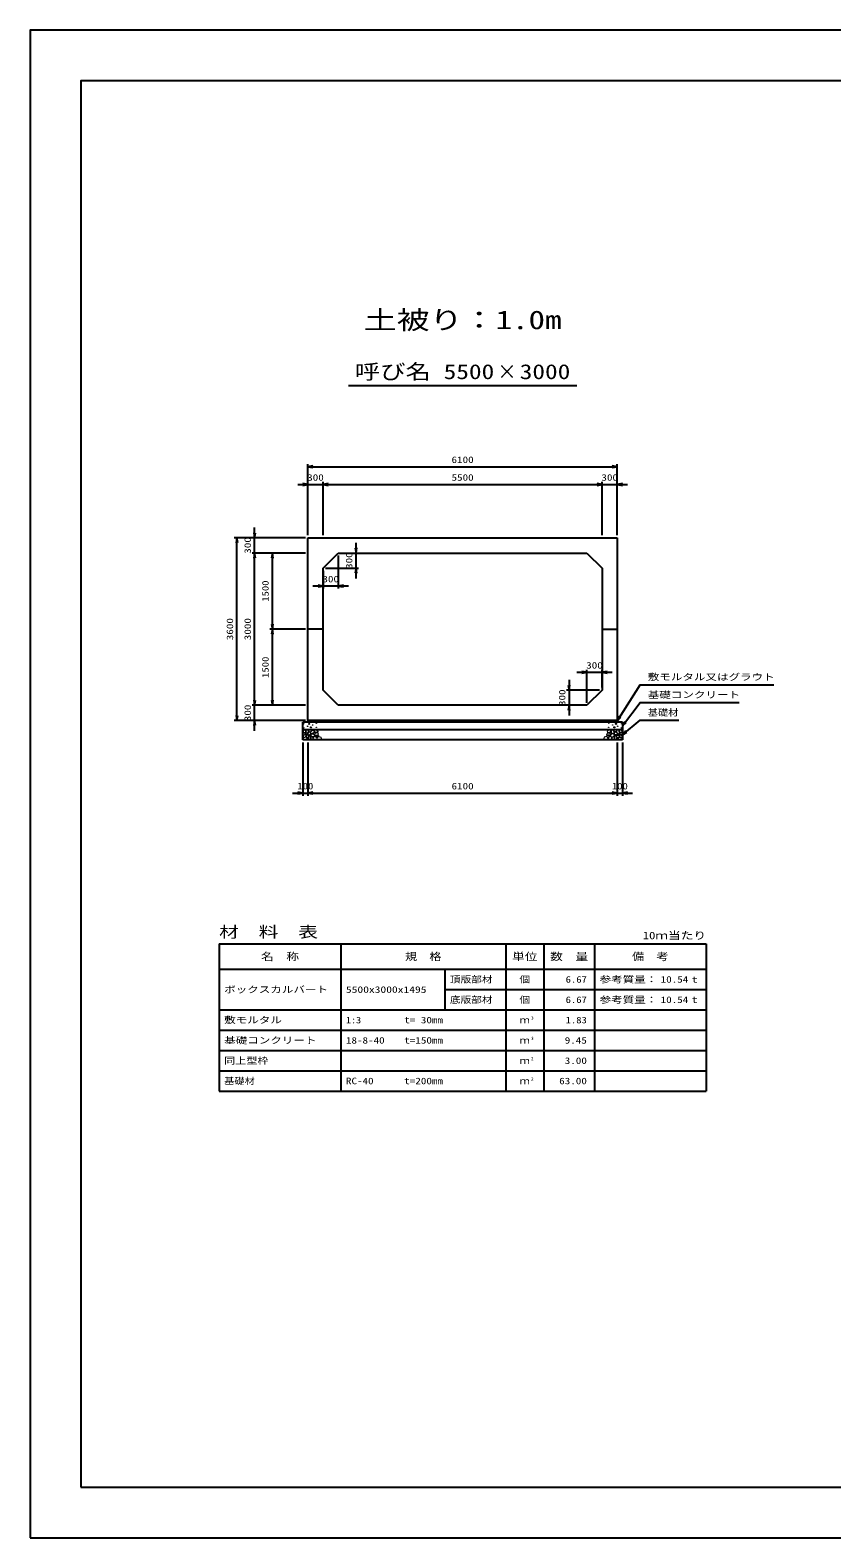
# Model space of a CAD drawing. Units: millimetres at full size. Extents: x 0 to 42050, y 0 to 29700.
# Drawn here: x 0 to 15804, y 0 to 29700 of the extents above; entities that cross this region are included whole.
import ezdxf
from ezdxf.enums import TextEntityAlignment as Align

# ---------------------------------------------------------------- set-up
doc = ezdxf.new("R2010")
doc.units = ezdxf.units.MM
for name, color, linetype, lineweight in [('D-DCR-HCHn', 4, 'Continuous', 9), ('D-MTR-FRAM', 7, 'Continuous', 25), ('D-MTR-LINE', 7, 'Continuous', 25), ('D-STR-DIM', 7, 'Continuous', 25), ('D-STR-STRn', 1, 'Continuous', 25), ('D-STR-TXT', 7, 'Continuous', 25), ('D-TTL', 2, 'Continuous', 25), ('D-TTL-TXT', 7, 'Continuous', 25)]:
    doc.layers.add(name, color=color, linetype=linetype, lineweight=lineweight)
doc.layers.add('D-MTR', color=7, linetype='Continuous')
doc.layers.add('D-MTR-TXT', color=7, linetype='Continuous')
doc.styles.add('ＭＳ ゴシック', font='')
doc.styles.get('ＭＳ ゴシック').set_extended_font_data('MS Gothic')

# ---------------------------------------------------------------- blocks, each defined once
blk = doc.blocks.new('open_arrow')
at = {"color": 0, "linetype": 'Continuous', "lineweight": -2}
blk.add_lwpolyline([(7.5, 1.25), (0, 0), (7.5, -1.25)], dxfattribs=at)

msp = doc.modelspace()

# ---------------------------------------------------------------- linework, layer by layer
at = {"layer": 'D-DCR-HCHn'}
for points in [[(5382.281, 15853.808), (5375.346, 15833.005), (5384.592, 15819.136), (5407.707, 15816.824), (5423.488, 15823.599), (5416.952, 15839.939), (5421.575, 15849.185), (5412.33, 15858.431), (5398.461, 15863.053)], [(5426.155, 15777.009), (5443.277, 15802.692), (5441.137, 15809.112), (5417.594, 15815.533), (5396.192, 15813.393), (5381.21, 15800.551), (5379.07, 15785.57), (5381.21, 15770.588), (5398.332, 15766.308)], [(5434.716, 15723.503), (5449.698, 15729.924), (5453.978, 15751.326), (5445.417, 15766.308), (5430.435, 15770.588), (5411.173, 15768.448), (5389.771, 15759.887), (5379.07, 15747.045), (5379.07, 15732.064), (5385.49, 15723.503), (5411.173, 15725.643)], [(5426.198, 15911.594), (5405.395, 15916.217), (5386.904, 15906.971), (5384.592, 15886.168), (5389.215, 15869.988), (5412.33, 15863.053), (5428.51, 15863.053), (5435.444, 15874.611), (5435.444, 15900.037)], [(5444.69, 15913.906), (5437.756, 15893.102), (5440.067, 15869.988), (5423.887, 15844.562), (5444.69, 15833.005), (5467.805, 15844.562), (5481.673, 15863.053), (5486.296, 15893.102), (5481.673, 15909.283), (5467.805, 15916.217)], [(5449.313, 15833.005), (5437.756, 15823.759), (5442.379, 15816.824), (5458.559, 15816.824), (5465.493, 15819.136), (5470.116, 15828.382), (5463.182, 15835.316)], [(5486.082, 15777.009), (5496.783, 15802.692), (5488.222, 15813.393), (5462.539, 15813.393), (5451.838, 15809.112), (5441.137, 15794.131), (5441.137, 15781.289), (5451.838, 15764.167), (5464.679, 15762.027)], [(5481.801, 15729.924), (5481.801, 15755.606), (5471.1, 15762.027), (5460.399, 15755.606), (5458.259, 15740.625), (5460.399, 15727.783), (5475.381, 15723.503)], [(5483.985, 15858.431), (5472.427, 15830.693), (5481.673, 15819.136), (5509.411, 15819.136), (5520.968, 15823.759), (5532.525, 15839.939), (5532.525, 15853.808), (5520.968, 15872.299), (5507.099, 15874.611)], [(5522.466, 15725.643), (5528.886, 15744.905), (5526.746, 15766.308), (5541.728, 15789.85), (5522.466, 15800.551), (5501.063, 15789.85), (5488.222, 15772.728), (5483.941, 15744.905), (5488.222, 15729.924), (5501.063, 15723.503)], [(5518.185, 15800.551), (5528.886, 15809.112), (5524.606, 15815.533), (5509.624, 15815.533), (5503.204, 15813.393), (5498.923, 15804.832), (5505.344, 15798.411)], [(5539.588, 15727.783), (5558.85, 15723.503), (5575.972, 15732.064), (5578.112, 15751.326), (5575.968, 15774.878), (5552.429, 15782.327), (5537.447, 15778.603), (5531.027, 15762.027), (5531.027, 15738.484)], [(5588.203, 15779.532), (5552.829, 15786.129), (5537.782, 15798.266), (5533.03, 15817.263), (5547.713, 15831.629), (5576.323, 15839.69), (5597.97, 15826.761), (5611.961, 15809.347), (5608.002, 15791.67)], [(5548.447, 15836.214), (5535.689, 15840.569), (5534.425, 15868.678), (5547.512, 15897.359), (5564.448, 15913.536), (5596.403, 15907.032), (5599.133, 15871.913), (5588.816, 15859.876), (5560.739, 15844.301)], [(5579.798, 15845.711), (5581.454, 15839.566), (5587.011, 15835.193), (5599.19, 15833.302), (5610.305, 15839.802), (5620.592, 15849.138), (5629.858, 15857.333), (5629.635, 15863.462), (5623.736, 15868.875), (5609.203, 15870.356), (5596.47, 15864.383), (5587.011, 15855.165), (5582.281, 15850.556)], [(5587.352, 15773.637), (5602.306, 15782.556), (5628.44, 15782.292), (5649.93, 15763.525), (5653.643, 15734.899), (5639.853, 15724.245), (5603.098, 15721.871), (5586.731, 15731.633), (5582.172, 15754.06)], [(5607.012, 15879.601), (5600.964, 15885.086), (5599.897, 15890.792), (5603.414, 15903.305), (5613.71, 15917.61), (5636.004, 15916.105), (5657.571, 15905.811), (5672.195, 15885.597), (5670.021, 15872.456), (5663.02, 15865.716), (5651.769, 15863.215), (5635.511, 15867.483), (5614.289, 15874.481)], [(5668.372, 15811.832), (5673.688, 15816.874), (5680.476, 15825.68), (5682.145, 15833.275), (5678.144, 15847.685), (5664.088, 15858.67), (5643.907, 15857.89), (5616.698, 15843.001), (5607.086, 15830.757), (5610.152, 15816.784), (5619.778, 15810.04), (5628.599, 15809.145), (5642.363, 15809.524), (5655.808, 15811.002)], [(5624.971, 15785.265), (5629.183, 15788.446), (5632.686, 15793.505), (5632.81, 15800.431), (5628.414, 15806.067), (5620.769, 15807.977), (5614.356, 15806.179), (5612.704, 15800.442), (5611.896, 15794.835), (5612.881, 15787.456), (5618.975, 15784.127)], [(5652.597, 15770.331), (5642.895, 15775.079), (5635.89, 15783.822), (5635.719, 15795.084), (5639.942, 15805.627), (5655.189, 15807.625), (5670.054, 15808.018), (5684.481, 15802.512), (5686.849, 15793.273), (5674.54, 15782.195), (5659.555, 15773.15)], [(5684.972, 15722.493), (5669.837, 15724.274), (5659.866, 15729.787), (5655.835, 15742.722), (5655.945, 15754.963), (5665.172, 15771.678), (5683.242, 15782.822), (5710.731, 15778.403), (5732.453, 15770.334), (5737.643, 15746.125), (5733.03, 15728.257), (5711.884, 15722.877)], [(11365.028, 15722.493), (11380.163, 15724.274), (11390.134, 15729.787), (11394.165, 15742.722), (11394.055, 15754.963), (11384.828, 15771.678), (11366.758, 15782.822), (11339.269, 15778.403), (11317.547, 15770.334), (11312.357, 15746.125), (11316.97, 15728.257), (11338.116, 15722.877)], [(11397.403, 15770.331), (11407.105, 15775.079), (11414.11, 15783.822), (11414.281, 15795.084), (11410.058, 15805.627), (11394.811, 15807.625), (11379.946, 15808.018), (11365.519, 15802.512), (11363.151, 15793.273), (11375.46, 15782.195), (11390.445, 15773.15)], [(11381.628, 15811.832), (11376.312, 15816.874), (11369.524, 15825.68), (11367.855, 15833.275), (11371.856, 15847.685), (11385.912, 15858.67), (11406.093, 15857.89), (11433.302, 15843.001), (11442.914, 15830.757), (11439.848, 15816.784), (11430.222, 15810.04), (11421.401, 15809.145), (11407.637, 15809.524), (11394.192, 15811.002)], [(11442.988, 15879.601), (11449.036, 15885.086), (11450.103, 15890.792), (11446.586, 15903.305), (11436.29, 15917.61), (11413.996, 15916.105), (11392.429, 15905.811), (11377.805, 15885.597), (11379.979, 15872.456), (11386.98, 15865.716), (11398.231, 15863.215), (11414.489, 15867.483), (11435.711, 15874.481)], [(11462.648, 15773.637), (11447.694, 15782.556), (11421.56, 15782.292), (11400.07, 15763.525), (11396.357, 15734.899), (11410.147, 15724.245), (11446.902, 15721.871), (11463.269, 15731.633), (11467.828, 15754.06)], [(11425.029, 15785.265), (11420.817, 15788.446), (11417.314, 15793.505), (11417.19, 15800.431), (11421.586, 15806.067), (11429.231, 15807.977), (11435.644, 15806.179), (11437.296, 15800.442), (11438.104, 15794.835), (11437.119, 15787.456), (11431.025, 15784.127)], [(11470.202, 15845.711), (11468.546, 15839.566), (11462.989, 15835.193), (11450.81, 15833.302), (11439.695, 15839.802), (11429.408, 15849.138), (11420.142, 15857.333), (11420.365, 15863.462), (11426.264, 15868.875), (11440.797, 15870.356), (11453.53, 15864.383), (11462.989, 15855.165), (11467.719, 15850.556)], [(11461.797, 15779.532), (11497.171, 15786.129), (11512.218, 15798.266), (11516.97, 15817.263), (11502.287, 15831.629), (11473.677, 15839.69), (11452.03, 15826.761), (11438.039, 15809.347), (11441.998, 15791.67)], [(11501.553, 15836.214), (11514.311, 15840.569), (11515.575, 15868.678), (11502.488, 15897.359), (11485.552, 15913.536), (11453.597, 15907.032), (11450.867, 15871.913), (11461.184, 15859.876), (11489.261, 15844.301)], [(11510.412, 15727.783), (11491.15, 15723.503), (11474.028, 15732.064), (11471.888, 15751.326), (11474.032, 15774.878), (11497.571, 15782.327), (11512.553, 15778.603), (11518.973, 15762.027), (11518.973, 15738.484)], [(11527.534, 15725.643), (11521.114, 15744.905), (11523.254, 15766.308), (11508.272, 15789.85), (11527.534, 15800.551), (11548.937, 15789.85), (11561.778, 15772.728), (11566.059, 15744.905), (11561.778, 15729.924), (11548.937, 15723.503)], [(11566.015, 15858.431), (11577.573, 15830.693), (11568.327, 15819.136), (11540.589, 15819.136), (11529.032, 15823.759), (11517.475, 15839.939), (11517.475, 15853.808), (11529.032, 15872.299), (11542.901, 15874.611)], [(11531.815, 15800.551), (11521.114, 15809.112), (11525.394, 15815.533), (11540.376, 15815.533), (11546.796, 15813.393), (11551.077, 15804.832), (11544.656, 15798.411)], [(11563.918, 15777.009), (11553.217, 15802.692), (11561.778, 15813.393), (11587.461, 15813.393), (11598.162, 15809.112), (11608.863, 15794.131), (11608.863, 15781.289), (11598.162, 15764.167), (11585.321, 15762.027)], [(11605.31, 15913.906), (11612.244, 15893.102), (11609.933, 15869.988), (11626.113, 15844.562), (11605.31, 15833.005), (11582.195, 15844.562), (11568.327, 15863.053), (11563.704, 15893.102), (11568.327, 15909.283), (11582.195, 15916.217)], [(11568.199, 15729.924), (11568.199, 15755.606), (11578.9, 15762.027), (11589.601, 15755.606), (11591.741, 15740.625), (11589.601, 15727.783), (11574.619, 15723.503)], [(11600.687, 15833.005), (11612.244, 15823.759), (11607.621, 15816.824), (11591.441, 15816.824), (11584.507, 15819.136), (11579.884, 15828.382), (11586.818, 15835.316)], [(11615.284, 15723.503), (11600.302, 15729.924), (11596.022, 15751.326), (11604.583, 15766.308), (11619.565, 15770.588), (11638.827, 15768.448), (11660.229, 15759.887), (11670.93, 15747.045), (11670.93, 15732.064), (11664.51, 15723.503), (11638.827, 15725.643)], [(11623.845, 15777.009), (11606.723, 15802.692), (11608.863, 15809.112), (11632.406, 15815.533), (11653.808, 15813.393), (11668.79, 15800.551), (11670.93, 15785.57), (11668.79, 15770.588), (11651.668, 15766.308)], [(11623.802, 15911.594), (11644.605, 15916.217), (11663.096, 15906.971), (11665.408, 15886.168), (11660.785, 15869.988), (11637.67, 15863.053), (11621.49, 15863.053), (11614.556, 15874.611), (11614.556, 15900.037)], [(11667.719, 15853.808), (11674.654, 15833.005), (11665.408, 15819.136), (11642.293, 15816.824), (11626.512, 15823.599), (11633.048, 15839.939), (11628.425, 15849.185), (11637.67, 15858.431), (11651.539, 15863.053)]]:
    msp.add_lwpolyline(points, close=True, dxfattribs=at)
for points in [[(5518.432, 15918.547), (5501.093, 15916.446), (5489.258, 15908.701), (5489.626, 15889.819), (5495.514, 15876.087), (5510.025, 15876.185), (5530.107, 15879.153), (5539.799, 15893.689), (5549.082, 15903.492), (5551.884, 15914.345), (5539.099, 15918.547), (5518.082, 15918.547)], [(11531.568, 15918.547), (11548.907, 15916.446), (11560.742, 15908.701), (11560.374, 15889.819), (11554.486, 15876.087), (11539.975, 15876.185), (11519.893, 15879.153), (11510.201, 15893.689), (11500.918, 15903.492), (11498.116, 15914.345), (11510.901, 15918.547), (11531.918, 15918.547)]]:
    msp.add_lwpolyline(points, dxfattribs=at)
for centre, radius in [((5391.091, 16036.145), 4.5), ((5500.004, 16036.145), 11.25), ((5642.197, 16045.221), 4.5), ((11407.803, 16045.221), 4.5), ((11549.996, 16036.145), 11.25), ((11658.909, 16036.145), 4.5), ((5392.803, 15955.879), 4.5), ((5468.437, 15988.641), 4.5), ((5534.996, 15964.955), 11.25), ((5566.563, 16012.459), 4.5), ((5643.909, 15964.955), 4.5), ((11406.091, 15964.955), 4.5), ((11483.437, 16012.459), 4.5), ((11515.004, 15964.955), 11.25), ((11581.563, 15988.641), 4.5), ((11657.197, 15955.879), 4.5)]:
    msp.add_circle(centre, radius, dxfattribs=at)
at = {"layer": 'D-MTR-FRAM'}
for p, q in [((3725, 11700), (13325, 11700)), ((3725, 11700), (3725, 8800)), ((13325, 11700), (13325, 8800)), ((3725, 8800), (13325, 8800))]:
    msp.add_line(p, q, dxfattribs=at)
at = {"layer": 'D-MTR-LINE'}
for p, q in [((6125, 11700), (6125, 8800)), ((9375, 11700), (9375, 8800)), ((10125, 11700), (10125, 8800)), ((11125, 11700), (11125, 8800)), ((3725, 11200), (13325, 11200)), ((8175, 11200), (8175, 10400)), ((8175, 10800), (13325, 10800)), ((3725, 10400), (13325, 10400)), ((3725, 10000), (13325, 10000)), ((3725, 9600), (13325, 9600)), ((3725, 9200), (13325, 9200))]:
    msp.add_line(p, q, dxfattribs=at)
at = {"layer": 'D-STR-DIM'}
for p, q in [((5475, 19750), (5475, 21150)), ((5475, 21100), (11575, 21100)), ((11575, 19750), (11575, 21150)), ((5475, 19750), (5475, 20800)), ((5775, 19750), (5775, 20800)), ((5775, 19750), (5775, 20800)), ((11275, 19750), (11275, 20800)), ((11275, 19750), (11275, 20800)), ((11575, 19750), (11575, 20800)), ((5275, 20750), (5975, 20750)), ((5775, 20750), (11275, 20750)), ((11075, 20750), (11775, 20750)), ((4425, 19200), (4425, 19900)), ((5425, 19700), (4025, 19700)), ((4075, 16100), (4075, 19700)), ((5425, 19700), (4375, 19700)), ((5425, 19400), (4375, 19400)), ((5425, 19400), (4375, 19400)), ((4425, 16400), (4425, 19400)), ((5425, 19400), (4725, 19400)), ((4775, 17900), (4775, 19400)), ((6075, 19350), (6075, 18700)), ((6125, 19400), (6475, 19400)), ((6425, 18900), (6425, 19600)), ((5775, 19050), (5775, 18700)), ((5825, 19100), (6475, 19100)), ((6275, 18750), (5575, 18750)), ((5425, 17900), (4725, 17900)), ((5425, 17900), (4725, 17900)), ((4775, 16400), (4775, 17900)), ((10775, 17050), (11475, 17050)), ((10975, 16450), (10975, 17100)), ((11275, 16750), (11275, 17100)), ((11225, 16700), (10575, 16700)), ((10625, 16900), (10625, 16200)), ((5425, 16400), (4375, 16400)), ((5425, 16400), (4375, 16400)), ((4425, 15900), (4425, 16600)), ((5425, 16400), (4725, 16400)), ((10925, 16400), (10575, 16400)), ((5425, 16100), (4025, 16100)), ((5425, 16100), (4375, 16100)), ((5375, 15670), (5375, 14620)), ((5475, 15670), (5475, 14620)), ((5475, 15670), (5475, 14620)), ((11575, 15670), (11575, 14620)), ((11575, 15670), (11575, 14620)), ((11675, 15670), (11675, 14620)), ((5175, 14670), (5675, 14670)), ((5475, 14670), (11575, 14670)), ((11375, 14670), (11875, 14670))]:
    msp.add_line(p, q, dxfattribs=at)
at = {"layer": 'D-STR-STRn'}
for p, q in [((5475, 19700), (11575, 19700)), ((5475, 16100), (5475, 19700)), ((11575, 19700), (11575, 16100)), ((5775, 19100), (6075, 19400)), ((6075, 19400), (10975, 19400)), ((10975, 19400), (11275, 19100)), ((5775, 16700), (5775, 19100)), ((11275, 19100), (11275, 16700)), ((5775, 17900), (5475, 17900)), ((11275, 17900), (11575, 17900)), ((6075, 16400), (5775, 16700)), ((11275, 16700), (10975, 16400)), ((10975, 16400), (6075, 16400)), ((11675, 16070), (5375, 16070)), ((5375, 15720), (5375, 16070)), ((11575, 16100), (5475, 16100)), ((5475, 16100), (5475, 16070)), ((11575, 16100), (11575, 16070)), ((11675, 16070), (11675, 15720)), ((11675, 15920), (5375, 15920)), ((11675, 15720), (5375, 15720))]:
    msp.add_line(p, q, dxfattribs=at)
at = {"layer": 'D-STR-TXT'}
for points in [[(11575, 16090), (12025, 16805), (12125, 16805), (14658.756, 16805)], [(11675, 15995), (12025, 16455), (12125, 16455), (13976.523, 16455)], [(11675, 15820), (12025, 16105), (12125, 16105), (12789.721, 16105)]]:
    msp.add_lwpolyline(points, dxfattribs=at)
at = {"layer": 'D-TTL'}
for points in [[(0, 0), (42050, 0), (42050, 29700), (0, 29700)], [(1000, 1000), (41050, 1000), (41050, 28700), (1000, 28700)]]:
    msp.add_lwpolyline(points, close=True, dxfattribs=at)
at = {"layer": 'D-TTL-TXT'}
msp.add_line((6275, 22700), (10775, 22700), dxfattribs=at)

# ---------------------------------------------------------------- block references
at = {"layer": 'D-STR-DIM', "xscale": 13.3, "yscale": 13.3}
for p in [(5475, 21100), (5775, 20750), (5775, 20750), (11575, 20750), (6075, 18750), (11275, 17050), (5475, 14670), (5475, 14670), (11675, 14670)]:
    msp.add_blockref('open_arrow', p, dxfattribs=at)
for p, rotation in [((11575, 21100), 180), ((5475, 20750), 180), ((11275, 20750), 180), ((11275, 20750), 180), ((4075, 19700), 270), ((4425, 19700), 90), ((4425, 19400), 270), ((4425, 19400), 270), ((4775, 19400), 270), ((6425, 19400), 90), ((6425, 19100), 270), ((5775, 18750), 180), ((4775, 17900), 90), ((4775, 17900), 270), ((10975, 17050), 180), ((10625, 16700), 90), ((4425, 16400), 90), ((4425, 16400), 90), ((4775, 16400), 90), ((10625, 16400), 270), ((4075, 16100), 90), ((4425, 16100), 270), ((5375, 14670), 180), ((11575, 14670), 180), ((11575, 14670), 180)]:
    msp.add_blockref('open_arrow', p, dxfattribs=dict(at, rotation=rotation))
at = {"layer": 'D-STR-TXT', "xscale": 13.3, "yscale": 13.3}
for p, rotation in [((11575, 16090), 57.8), ((11675, 15995), 52.7), ((11675, 15820), 39.2)]:
    msp.add_blockref('open_arrow', p, dxfattribs=dict(at, rotation=rotation))

# ---------------------------------------------------------------- texts
at = {"layer": 'D-MTR', "style": 'ＭＳ ゴシック', "width": 1.3}
msp.add_text('材\u3000料\u3000表', height=219.9, dxfattribs=at).set_placement((3725, 11760), align=Align.BOTTOM_LEFT)
at = {"layer": 'D-MTR', "style": 'ＭＳ ゴシック', "width": 1.25}
msp.add_text('10ｍ当たり', height=146.6, dxfattribs=at).set_placement((13325, 11748.333), align=Align.BOTTOM_RIGHT)
at = {"layer": 'D-MTR-TXT', "style": 'ＭＳ ゴシック'}
for s, height, width, p in [('名\u3000称', 146.6, 1.25, (4925, 11450)), ('規\u3000格', 146.6, 1.2, (7750, 11450)), ('単位', 146.6, 1.25, (9750, 11450)), ('数\u3000量', 146.6, 1.25, (10625, 11450)), ('備\u3000考', 146.6, 1.2, (12225, 11450)), ('個', 128.3, 1.2, (9750, 11000)), ('個', 128.3, 1.2, (9750, 10600)), ('ｍ', 128.3, 1.15, (9750, 10200)), ('ｍ', 128.3, 1.15, (9750, 9800)), ('ｍ', 128.3, 1.15, (9750, 9400)), ('ｍ', 128.3, 1.15, (9750, 9000))]:
    msp.add_text(s, height=height, dxfattribs=dict(at, width=width)).set_placement(p, align=Align.MIDDLE_CENTER)
for s, width, p in [('頂版部材', 1.2, (8275, 11000)), ('参考質量：      t', 1.3, (11225, 11000)), ('ボックスカルバート', 1.3, (3825, 10800)), ('5500x3000x1495', 1.3, (6225, 10800)), ('底版部材', 1.2, (8275, 10600)), ('参考質量：      t', 1.3, (11225, 10600)), ('敷モルタル', 1.3, (3825, 10200)), ('1:3', 1.15, (6225, 10200)), ('t= 30mm', 1.25, (7375, 10200)), ('基礎コンクリート', 1.3, (3825, 9800)), ('18-8-40', 1.25, (6225, 9800)), ('t=150mm', 1.25, (7375, 9800)), ('同上型枠', 1.25, (3825, 9400)), ('基礎材', 1.15, (3825, 9000)), ('RC-40', 1.25, (6225, 9000)), ('t=200mm', 1.25, (7375, 9000))]:
    msp.add_text(s, height=128.3, dxfattribs=dict(at, width=width)).set_placement(p, align=Align.MIDDLE_LEFT)
for s, width, p in [('6.67', 1.2, (10975, 11000)), ('10.54', 1.25, (12975, 11000)), ('6.67', 1.2, (10975, 10600)), ('10.54', 1.25, (12975, 10600)), ('1.83', 1.2, (10975, 10200)), ('9.45', 1.25, (10975, 9800)), ('3.00', 1.25, (10975, 9400)), ('63.00', 1.25, (10975, 9000))]:
    msp.add_text(s, height=128.3, dxfattribs=dict(at, width=width)).set_placement(p, align=Align.MIDDLE_RIGHT)
at = {"layer": 'D-MTR-TXT', "style": 'ＭＳ ゴシック', "width": 1.15}
for s, p in [('3', (9875, 10188.333)), ('3', (9875, 9788.333)), ('2', (9875, 9388.333)), ('2', (9875, 8988.333))]:
    msp.add_text(s, height=64.15, dxfattribs=at).set_placement(p, align=Align.BOTTOM_LEFT)
at = {"layer": 'D-STR-DIM', "style": 'ＭＳ ゴシック'}
for s, width, p in [('6100', 1.25, (8525, 21237.5)), ('300', 1.25, (5625, 20887.5)), ('5500', 1.25, (8525, 20887.5)), ('300', 1.25, (11425, 20887.5)), ('300', 1.25, (5925, 18887.5)), ('300', 1.25, (11125, 17187.5)), ('100', 1.2, (5425, 14807.5)), ('6100', 1.25, (8525, 14807.5)), ('100', 1.2, (11625, 14807.5))]:
    msp.add_text(s, height=128.3, dxfattribs=dict(at, width=width)).set_placement(p, align=Align.MIDDLE_CENTER)
for s, width, p in [('300', 1.25, (4287.5, 19550)), ('300', 1.25, (6287.5, 19250)), ('1500', 1.2, (4637.5, 18650)), ('3600', 1.25, (3937.5, 17900)), ('3000', 1.25, (4287.5, 17900)), ('1500', 1.2, (4637.5, 17150)), ('300', 1.25, (10487.5, 16550)), ('300', 1.25, (4287.5, 16250))]:
    msp.add_text(s, height=128.3, rotation=90, dxfattribs=dict(at, width=width)).set_placement(p, align=Align.MIDDLE_CENTER)
at = {"layer": 'D-STR-TXT', "style": 'ＭＳ ゴシック'}
for s, width, p in [('敷モルタル又はグラウト', 1.3, (12175, 16855)), ('基礎コンクリート', 1.3, (12175, 16505)), ('基礎材', 1.15, (12175, 16155))]:
    msp.add_text(s, height=128.3, dxfattribs=dict(at, width=width)).set_placement(p, align=Align.BOTTOM_LEFT)
at = {"layer": 'D-TTL-TXT', "style": 'ＭＳ ゴシック'}
for s, height, width, p in [('土被り：1.0m', 366.6, 1.3, (8525, 23700)), ('呼び名', 293.3, 1.25, (7150, 22737.5)), ('5500', 293.3, 1.25, (8650, 22737.5)), ('×', 293.3, 0.95, (9400, 22737.5)), ('3000', 293.3, 1.25, (10150, 22737.5))]:
    msp.add_text(s, height=height, dxfattribs=dict(at, width=width)).set_placement(p, align=Align.BOTTOM_CENTER)

doc.saveas('drawing.dxf')
